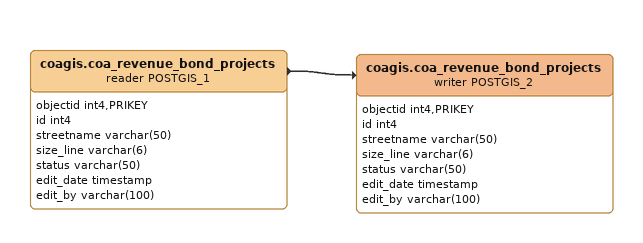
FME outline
coagis.coa_revenue_bond_projects (reader POSTGIS_1)
    attributes: objectid int4,PRIKEY, id int4, streetname varchar(50), size_line varchar(6), status varchar(50), edit_date timestamp, edit_by varchar(100)
    -> coagis.coa_revenue_bond_projects (writer POSTGIS_2)
coagis.coa_revenue_bond_projects (writer POSTGIS_2)
    attributes: objectid int4,PRIKEY, id int4, streetname varchar(50), size_line varchar(6), status varchar(50), edit_date timestamp, edit_by varchar(100)
